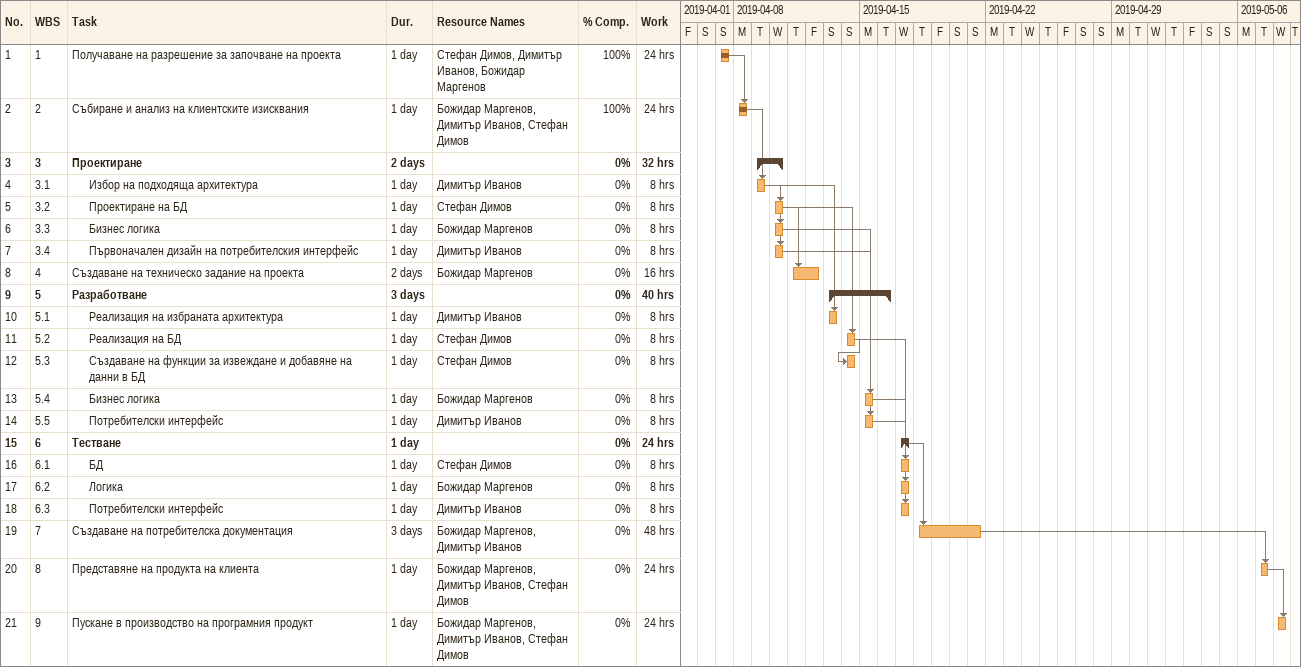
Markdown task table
| ID | WBS | Task | Duration | Start | Finish | Predecessors | Resources | % complete | Work (h) |
|---|---|---|---|---|---|---|---|---|---|
| 1 | 1 | Получаване на разрешение за започване на проекта | 1d | 2019-04-07 | 2019-04-07 |  | Стефан Димов, Димитър Иванов, Божидар Маргенов | 100 | 24 |
| 2 | 2 | Събиране и анализ на клиентските изисквания | 1d | 2019-04-08 | 2019-04-08 | 1 | Божидар Маргенов, Димитър Иванов, Стефан Димов | 100 | 24 |
| 3 | 3 | **Проектиране** | 2d | 2019-04-09 | 2019-04-10 |  |  | 0 | 32 |
| 4 | 3.1 | Избор на подходяща архитектура | 1d | 2019-04-09 | 2019-04-09 | 2 | Димитър Иванов | 0 | 8 |
| 5 | 3.2 | Проектиране на БД | 1d | 2019-04-10 | 2019-04-10 | 4 | Стефан Димов | 0 | 8 |
| 6 | 3.3 | Бизнес логика | 1d | 2019-04-10 | 2019-04-10 | 4 | Божидар Маргенов | 0 | 8 |
| 7 | 3.4 | Първоначален дизайн на потребителския интерфейс | 1d | 2019-04-10 | 2019-04-10 | 4 | Димитър Иванов | 0 | 8 |
| 8 | 4 | Създаване на техническо задание на проекта | 2d | 2019-04-11 | 2019-04-12 | 5, 6, 7 | Божидар Маргенов | 0 | 16 |
| 9 | 5 | **Разработване** | 3d | 2019-04-13 | 2019-04-16 |  |  | 0 | 40 |
| 10 | 5.1 | Реализация на избраната архитектура | 1d | 2019-04-13 | 2019-04-13 | 4 | Димитър Иванов | 0 | 8 |
| 11 | 5.2 | Реализация на БД | 1d | 2019-04-14 | 2019-04-14 | 5 | Стефан Димов | 0 | 8 |
| 12 | 5.3 | Създаване на функции за извеждане и добавяне на данни в БД | 1d | 2019-04-14 | 2019-04-14 | 11 | Стефан Димов | 0 | 8 |
| 13 | 5.4 | Бизнес логика | 1d | 2019-04-15 | 2019-04-15 | 6 | Божидар Маргенов | 0 | 8 |
| 14 | 5.5 | Потребителски интерфейс | 1d | 2019-04-15 | 2019-04-15 | 7 | Димитър Иванов | 0 | 8 |
| 15 | 6 | **Тестване** | 1d | 2019-04-17 | 2019-04-17 |  |  | 0 | 24 |
| 16 | 6.1 | БД | 1d | 2019-04-17 | 2019-04-17 | 11 | Стефан Димов | 0 | 8 |
| 17 | 6.2 | Логика | 1d | 2019-04-17 | 2019-04-17 | 13 | Божидар Маргенов | 0 | 8 |
| 18 | 6.3 | Потребителски интерфейс | 1d | 2019-04-17 | 2019-04-17 | 14 | Димитър Иванов | 0 | 8 |
| 19 | 7 | Създаване на потребителска документация | 3d | 2019-04-18 | 2019-04-21 | 15 | Божидар Маргенов, Димитър Иванов | 0 | 48 |
| 20 | 8 | Представяне на продукта на клиента | 1d | 2019-05-07 | 2019-05-07 | 19 | Божидар Маргенов, Димитър Иванов, Стефан Димов | 0 | 24 |
| 21 | 9 | Пускане в производство на програмния продукт | 1d | 2019-05-08 | 2019-05-08 | 20 | Божидар Маргенов, Димитър Иванов, Стефан Димов | 0 | 24 |
